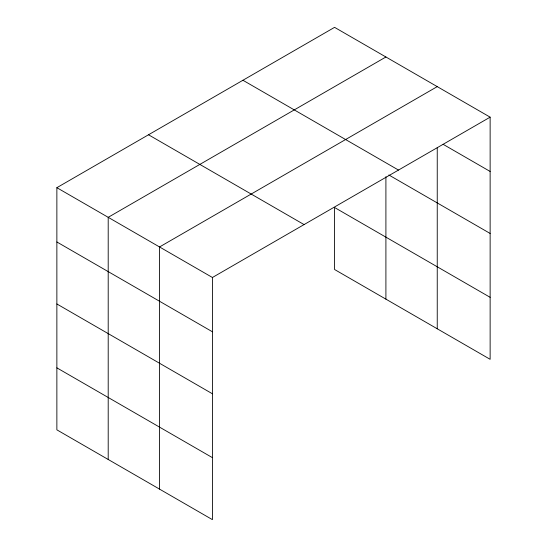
<?xml version="1.0" encoding="UTF-8"?>
<svg xmlns="http://www.w3.org/2000/svg" width="547" height="547" viewBox="0 0 547 547"><rect width="100%" height="100%" fill="white"/><g stroke="black" fill="none" stroke-linecap="round" stroke-linejoin="round"><path stroke-width="0.82" d="M490.133 117.161L334.573 27.35L56.867 187.683L56.867 429.839L212.427 519.65L212.427 277.493L490.133 117.161L490.133 359.317L334.573 269.507L334.573 207.511L490.133 297.322M437.244 147.711L437.244 328.781M385.908 56.991L108.203 217.323L108.203 459.473M437.244 86.624L159.539 246.957L159.539 489.114M443.118 144.312L490.133 171.457M242.93 80.259L398.489 170.069M388.842 174.972L490.133 233.453M148.51 134.774L304.07 224.585M56.867 187.683L212.427 277.493M56.867 241.972L212.427 331.79M56.867 303.968L212.427 393.785M56.867 367.844L212.427 457.654M385.908 176.681L385.908 299.141"/></g></svg>
